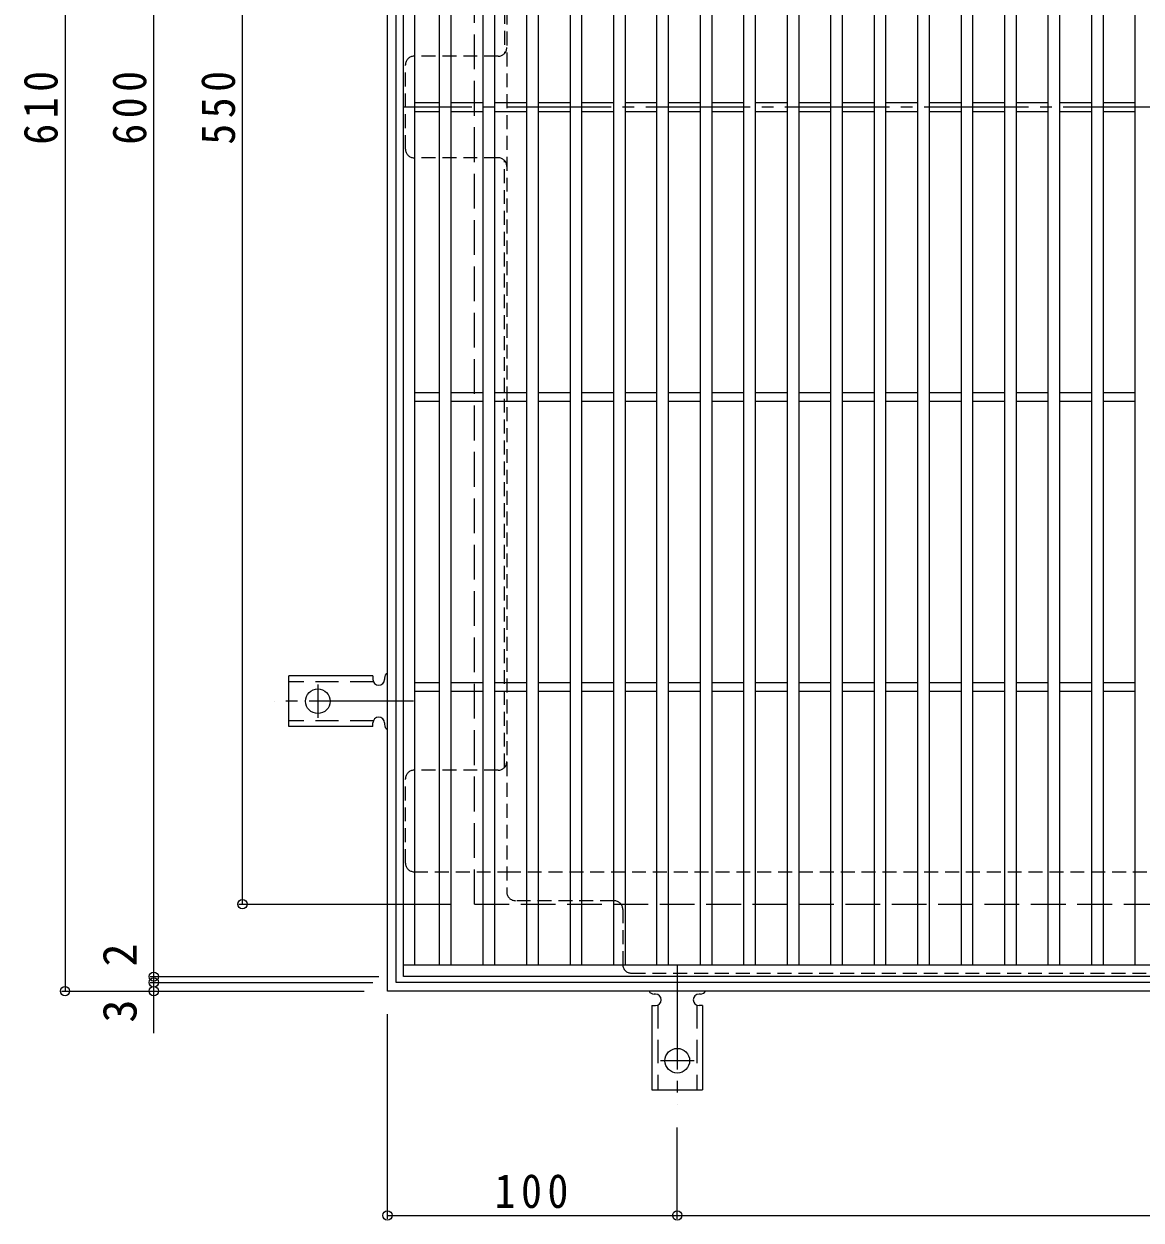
# Model space of a CAD drawing. Units: millimetres at full size, sheet at 1:4; some dimension numbers follow another scale. Extents: x -925 to 1101, y -781 to 775.
# Drawn here: x -925.1 to -539.7, y -40.8 to 371.8 of the extents above; entities that cross this region are included whole.
import ezdxf
from ezdxf.enums import TextEntityAlignment as Align

# ---------------------------------------------------------------- set-up
doc = ezdxf.new("R2010")
doc.units = ezdxf.units.MM
doc.header["$LTSCALE"] = 4
doc.header["$PDMODE"] = 32
doc.header["$PDSIZE"] = 3.2
for name, pattern in [('CHAIN2', [12, 9, -1, 1, -1]), ('DASHED1', [1.8, 1.2, -0.6]), ('DASHED2', [3, 2, -1]), ('DASHED3', [4, 3, -1])]:
    doc.linetypes.add(name, pattern=pattern)
for name, color, linetype, lineweight in [('A-1_躯体', 2, 'Continuous', 9), ('A-2_仕上', 3, 'Continuous', 9), ('A-4_その他', 7, 'Continuous', 9), ('A-7_ハッチ', 2, 'Continuous', 9), ('A-A_ﾊｯﾁ-ﾜｸ', 3, 'Continuous', 9)]:
    doc.layers.add(name, color=color, linetype=linetype, lineweight=lineweight)
doc.styles.add('ＭＳ ゴシック', font='')
doc.styles.get('ＭＳ ゴシック').set_extended_font_data('MS Gothic')

msp = doc.modelspace()

# ---------------------------------------------------------------- linework, layer by layer
at = {"layer": 'A-1_躯体'}
for p, q in [((-799.713, 38.162), (-799.713, 648.162)), ((-796.713, 41.162), (-796.713, 645.162)), ((-189.713, 38.162), (-799.713, 38.162)), ((-192.713, 41.162), (-796.713, 41.162))]:
    msp.add_line(p, q, dxfattribs=at)
at = {"layer": 'A-1_躯体', "linetype": 'DASHED3'}
for q in [(-769.713, 618.161), (-219.713, 68.162)]:
    msp.add_line((-769.713, 68.162), q, dxfattribs=at)
at = {"layer": 'A-2_仕上'}
for p, q in [((-794.213, 43.162), (-794.213, 643.162)), ((-790.213, 47.162), (-790.213, 639.162)), ((-781.712, 47.162), (-781.712, 639.162)), ((-777.712, 47.162), (-777.712, 639.162)), ((-766.712, 47.162), (-766.712, 639.162)), ((-762.712, 639.162), (-762.712, 47.162)), ((-751.712, 639.162), (-751.712, 47.162)), ((-747.712, 639.162), (-747.712, 47.162)), ((-736.712, 639.162), (-736.712, 47.162)), ((-732.712, 639.162), (-732.712, 47.162)), ((-721.712, 639.162), (-721.712, 47.162)), ((-717.712, 639.162), (-717.712, 47.162)), ((-706.712, 47.162), (-706.712, 639.162)), ((-702.712, 47.162), (-702.712, 639.162)), ((-691.712, 47.162), (-691.712, 639.162)), ((-687.712, 47.162), (-687.712, 639.162)), ((-676.712, 47.162), (-676.712, 639.162)), ((-672.712, 47.162), (-672.712, 639.162)), ((-661.712, 47.162), (-661.712, 639.162)), ((-657.712, 47.162), (-657.712, 639.162)), ((-646.712, 47.162), (-646.712, 639.162)), ((-642.712, 47.162), (-642.712, 639.162)), ((-631.712, 47.162), (-631.712, 639.162)), ((-627.712, 47.162), (-627.712, 639.162)), ((-616.712, 47.162), (-616.712, 639.162)), ((-612.712, 47.162), (-612.712, 639.162)), ((-601.712, 47.162), (-601.712, 639.162)), ((-597.712, 47.162), (-597.712, 639.162)), ((-586.712, 47.162), (-586.712, 639.162)), ((-582.712, 47.162), (-582.712, 639.162)), ((-571.712, 47.162), (-571.712, 639.162)), ((-567.712, 47.162), (-567.712, 639.162)), ((-556.712, 47.162), (-556.712, 639.162)), ((-552.712, 47.162), (-552.712, 639.162)), ((-541.712, 47.162), (-541.712, 639.162)), ((-790.213, 344.662), (-781.712, 344.662)), ((-777.712, 344.662), (-766.712, 344.662)), ((-762.712, 344.662), (-751.712, 344.662)), ((-747.712, 344.662), (-736.712, 344.662)), ((-732.712, 344.662), (-721.712, 344.662)), ((-717.712, 344.662), (-706.712, 344.662)), ((-702.712, 344.662), (-691.712, 344.662)), ((-687.712, 344.662), (-676.712, 344.662)), ((-672.712, 344.662), (-661.712, 344.662)), ((-657.712, 344.662), (-646.712, 344.662)), ((-642.712, 344.662), (-631.712, 344.662)), ((-627.712, 344.662), (-616.712, 344.662)), ((-612.712, 344.662), (-601.712, 344.662)), ((-597.712, 344.662), (-586.712, 344.662)), ((-582.712, 344.662), (-571.712, 344.662)), ((-567.712, 344.662), (-556.712, 344.662)), ((-552.712, 344.662), (-541.712, 344.662)), ((-790.213, 341.662), (-781.712, 341.662)), ((-777.712, 341.662), (-766.712, 341.662)), ((-762.712, 341.662), (-751.712, 341.662)), ((-747.712, 341.662), (-736.712, 341.662)), ((-732.712, 341.662), (-721.712, 341.662)), ((-717.712, 341.662), (-706.712, 341.662)), ((-702.712, 341.662), (-691.712, 341.662)), ((-687.712, 341.662), (-676.712, 341.662)), ((-672.712, 341.662), (-661.712, 341.662)), ((-657.712, 341.662), (-646.712, 341.662)), ((-642.712, 341.662), (-631.712, 341.662)), ((-627.712, 341.662), (-616.712, 341.662)), ((-612.712, 341.662), (-601.712, 341.662)), ((-597.712, 341.662), (-586.712, 341.662)), ((-582.712, 341.662), (-571.712, 341.662)), ((-567.712, 341.662), (-556.712, 341.662)), ((-552.712, 341.662), (-541.712, 341.662)), ((-790.213, 244.662), (-781.712, 244.662)), ((-777.712, 244.662), (-766.712, 244.662)), ((-762.712, 244.662), (-751.712, 244.662)), ((-747.712, 244.662), (-736.712, 244.662)), ((-732.712, 244.662), (-721.712, 244.662)), ((-717.712, 244.662), (-706.712, 244.662)), ((-702.712, 244.662), (-691.712, 244.662)), ((-687.712, 244.662), (-676.712, 244.662)), ((-672.712, 244.662), (-661.712, 244.662)), ((-657.712, 244.662), (-646.712, 244.662)), ((-642.712, 244.662), (-631.712, 244.662)), ((-627.712, 244.662), (-616.712, 244.662)), ((-612.712, 244.662), (-601.712, 244.662)), ((-597.712, 244.662), (-586.712, 244.662)), ((-582.712, 244.662), (-571.712, 244.662)), ((-567.712, 244.662), (-556.712, 244.662)), ((-552.712, 244.662), (-541.712, 244.662)), ((-790.213, 241.662), (-781.712, 241.662)), ((-777.712, 241.662), (-766.712, 241.662)), ((-762.712, 241.662), (-751.712, 241.662)), ((-747.712, 241.662), (-736.712, 241.662)), ((-732.712, 241.662), (-721.712, 241.662)), ((-717.712, 241.662), (-706.712, 241.662)), ((-702.712, 241.662), (-691.712, 241.662)), ((-687.712, 241.662), (-676.712, 241.662)), ((-672.712, 241.662), (-661.712, 241.662)), ((-657.712, 241.662), (-646.712, 241.662)), ((-642.712, 241.662), (-631.712, 241.662)), ((-627.712, 241.662), (-616.712, 241.662)), ((-612.712, 241.662), (-601.712, 241.662)), ((-597.712, 241.662), (-586.712, 241.662)), ((-582.712, 241.662), (-571.712, 241.662)), ((-567.712, 241.662), (-556.712, 241.662)), ((-552.712, 241.662), (-541.712, 241.662)), ((-790.213, 144.662), (-781.712, 144.662)), ((-777.712, 144.662), (-766.712, 144.662)), ((-762.712, 144.662), (-751.712, 144.662)), ((-747.712, 144.662), (-736.712, 144.662)), ((-732.712, 144.662), (-721.712, 144.662)), ((-717.712, 144.662), (-706.712, 144.662)), ((-702.712, 144.662), (-691.712, 144.662)), ((-687.712, 144.662), (-676.712, 144.662)), ((-672.712, 144.662), (-661.712, 144.662)), ((-657.712, 144.662), (-646.712, 144.662)), ((-642.712, 144.662), (-631.712, 144.662)), ((-627.712, 144.662), (-616.712, 144.662)), ((-612.712, 144.662), (-601.712, 144.662)), ((-597.712, 144.662), (-586.712, 144.662)), ((-582.712, 144.662), (-571.712, 144.662)), ((-567.712, 144.662), (-556.712, 144.662)), ((-552.712, 144.662), (-541.712, 144.662)), ((-790.213, 141.662), (-781.712, 141.662)), ((-777.712, 141.662), (-766.712, 141.662)), ((-762.712, 141.662), (-751.712, 141.662)), ((-747.712, 141.662), (-736.712, 141.662)), ((-732.712, 141.662), (-721.712, 141.662)), ((-717.712, 141.662), (-706.712, 141.662)), ((-702.712, 141.662), (-691.712, 141.662)), ((-687.712, 141.662), (-676.712, 141.662)), ((-672.712, 141.662), (-661.712, 141.662)), ((-657.712, 141.662), (-646.712, 141.662)), ((-642.712, 141.662), (-631.712, 141.662)), ((-627.712, 141.662), (-616.712, 141.662)), ((-612.712, 141.662), (-601.712, 141.662)), ((-597.712, 141.662), (-586.712, 141.662)), ((-582.712, 141.662), (-571.712, 141.662)), ((-567.712, 141.662), (-556.712, 141.662)), ((-552.712, 141.662), (-541.712, 141.662)), ((-367.713, 47.162), (-794.213, 47.162))]:
    msp.add_line(p, q, dxfattribs=at)
msp.add_lwpolyline([(-794.213, 643.162), (-195.213, 643.162), (-195.213, 43.162), (-794.213, 43.162)], dxfattribs=at)
at = {"layer": 'A-4_その他'}
for p, q in [((-910.923, 648.162), (-910.923, 38.162)), ((-880.318, 43.162), (-880.318, 643.162)), ((-849.713, 68.162), (-849.713, 618.161)), ((-850.913, 68.162), (-777.713, 68.162)), ((-881.518, 43.162), (-802.713, 43.162)), ((-880.318, 41.162), (-880.318, 43.162)), ((-912.123, 38.162), (-807.713, 38.162)), ((-881.518, 41.162), (-804.713, 41.162)), ((-880.318, 23.647), (-880.318, 41.162)), ((-799.713, -40.415), (-799.713, 30.162)), ((-699.712, -40.415), (-699.712, -8.838)), ((-799.713, -39.215), (-699.712, -39.215)), ((-699.712, -39.215), (-289.713, -39.215))]:
    msp.add_line(p, q, dxfattribs=at)
for p in [(-849.713, 68.162), (-880.318, 43.162), (-880.318, 41.162), (-910.923, 38.162), (-880.318, 38.162), (-799.713, -39.215), (-699.712, -39.215)]:
    msp.add_point(p, dxfattribs=at)
at = {"layer": 'A-7_ハッチ', "linetype": 'DASHED1'}
for p, q in [((-758.513, 613.966), (-758.513, 72.359)), ((-759.313, 571.004), (-759.313, 361.623)), ((-761.513, 360.663), (-790.516, 360.663)), ((-793.516, 328.662), (-793.516, 357.663)), ((-761.513, 325.662), (-790.516, 325.662)), ((-759.313, 115.32), (-759.313, 324.701)), ((-761.513, 114.36), (-790.516, 114.36)), ((-793.516, 82.359), (-793.516, 111.36)), ((-790.516, 79.359), (-758.513, 79.359)), ((-758.513, 79.359), (-335.517, 79.359)), ((-721.512, 69.359), (-755.513, 69.359)), ((-718.512, 66.359), (-718.512, 47.359)), ((-715.512, 44.359), (-370.517, 44.359))]:
    msp.add_line(p, q, dxfattribs=at)
at = {"layer": 'A-7_ハッチ', "linetype": 'CHAIN2'}
msp.add_line((-194.556, 343.162), (-794.438, 343.162), dxfattribs=at)
at = {"layer": 'A-7_ハッチ', "linetype": 'DASHED1'}
for centre, start, end in [((-761.513, 363.663), 270, 0), ((-790.516, 357.663), 90, 180), ((-790.516, 328.662), 180, 270), ((-761.513, 322.662), 0, 90), ((-761.513, 117.36), 270, 0), ((-790.516, 111.36), 90, 180), ((-790.516, 82.359), 180, 270), ((-755.513, 72.359), 180, 270), ((-721.512, 66.359), 0, 90), ((-715.512, 47.359), 180, 270)]:
    msp.add_arc(centre, 3, start, end, dxfattribs=at)
at = {"layer": 'A-A_ﾊｯﾁ-ﾜｸ'}
for p, q in [((-804.713, 146.913), (-833.713, 146.913)), ((-833.713, 129.413), (-833.713, 146.913)), ((-804.713, 146.913), (-804.713, 145.663)), ((-800.713, 146.163), (-800.713, 145.663)), ((-804.713, 129.413), (-833.713, 129.413)), ((-804.713, 129.413), (-804.713, 130.663)), ((-800.713, 130.667), (-800.713, 130.154)), ((-707.208, 37.162), (-707.721, 37.162)), ((-691.713, 37.162), (-692.212, 37.162)), ((-708.462, 33.162), (-707.212, 33.162)), ((-708.462, 33.162), (-708.462, 4.162)), ((-690.962, 33.162), (-692.212, 33.162)), ((-690.962, 33.162), (-690.962, 4.162)), ((-708.462, 4.162), (-690.962, 4.162))]:
    msp.add_line(p, q, dxfattribs=at)
at = {"layer": 'A-A_ﾊｯﾁ-ﾜｸ', "linetype": 'DASHED2'}
for p, q in [((-804.567, 144.913), (-833.713, 144.913)), ((-804.567, 131.413), (-833.713, 131.413)), ((-706.462, 33.308), (-706.462, 4.162)), ((-692.962, 33.308), (-692.962, 4.162))]:
    msp.add_line(p, q, dxfattribs=at)
at = {"layer": 'A-A_ﾊｯﾁ-ﾜｸ', "color": 7, "linetype": 'CHAIN2'}
for p, q in [((-823.713, 143.939), (-823.713, 132.387)), ((-790.712, 138.163), (-838.713, 138.163)), ((-699.712, 47.163), (-699.712, -0.838)), ((-693.936, 14.162), (-705.488, 14.162))]:
    msp.add_line(p, q, dxfattribs=at)
at = {"layer": 'A-A_ﾊｯﾁ-ﾜｸ'}
for centre in [(-823.713, 138.163), (-699.712, 14.162)]:
    msp.add_circle(centre, 4.25, dxfattribs=at)
for centre, start, end in [((-802.713, 145.663), 180, 0), ((-798.713, 146.163), 119.99951, 179.72403), ((-802.713, 130.663), 0.13329, 180), ((-798.713, 130.163), 180.24162, 240.00072), ((-707.713, 39.162), 209.99928, 269.75838), ((-707.212, 35.162), 270, 89.86671), ((-692.212, 35.162), 90, 270), ((-691.713, 39.162), 270.27597, 330.00049)]:
    msp.add_arc(centre, 2, start, end, dxfattribs=at)

# ---------------------------------------------------------------- texts
at = {"layer": 'A-4_その他', "color": 2, "style": 'ＭＳ ゴシック'}
for s, p in [('2', (-882.718, 46.64)), ('3', (-882.718, 27.298))]:
    msp.add_text(s, height=11.73, rotation=90, dxfattribs=at).set_placement(p, align=Align.BOTTOM_LEFT)
at = {"layer": 'A-4_その他', "color": 2, "char_height": 11.73, "attachment_point": 7, "rotation": 90, "style": 'ＭＳ ゴシック'}
for s, insert in [('\\T1.27;\\W0.9;610', (-913.323, 330.162)), ('\\T1.27;\\W0.9;600', (-882.718, 330.162)), ('\\T1.27;\\W0.9;550', (-852.113, 330.162))]:
    msp.add_mtext(s, dxfattribs=dict(at, insert=insert))
at = {"layer": 'A-4_その他', "color": 2, "insert": (-762.713, -36.815), "char_height": 11.73, "attachment_point": 7, "style": 'ＭＳ ゴシック'}
msp.add_mtext('\\T1.27;\\W0.9;100', dxfattribs=at)

doc.saveas('drawing.dxf')
